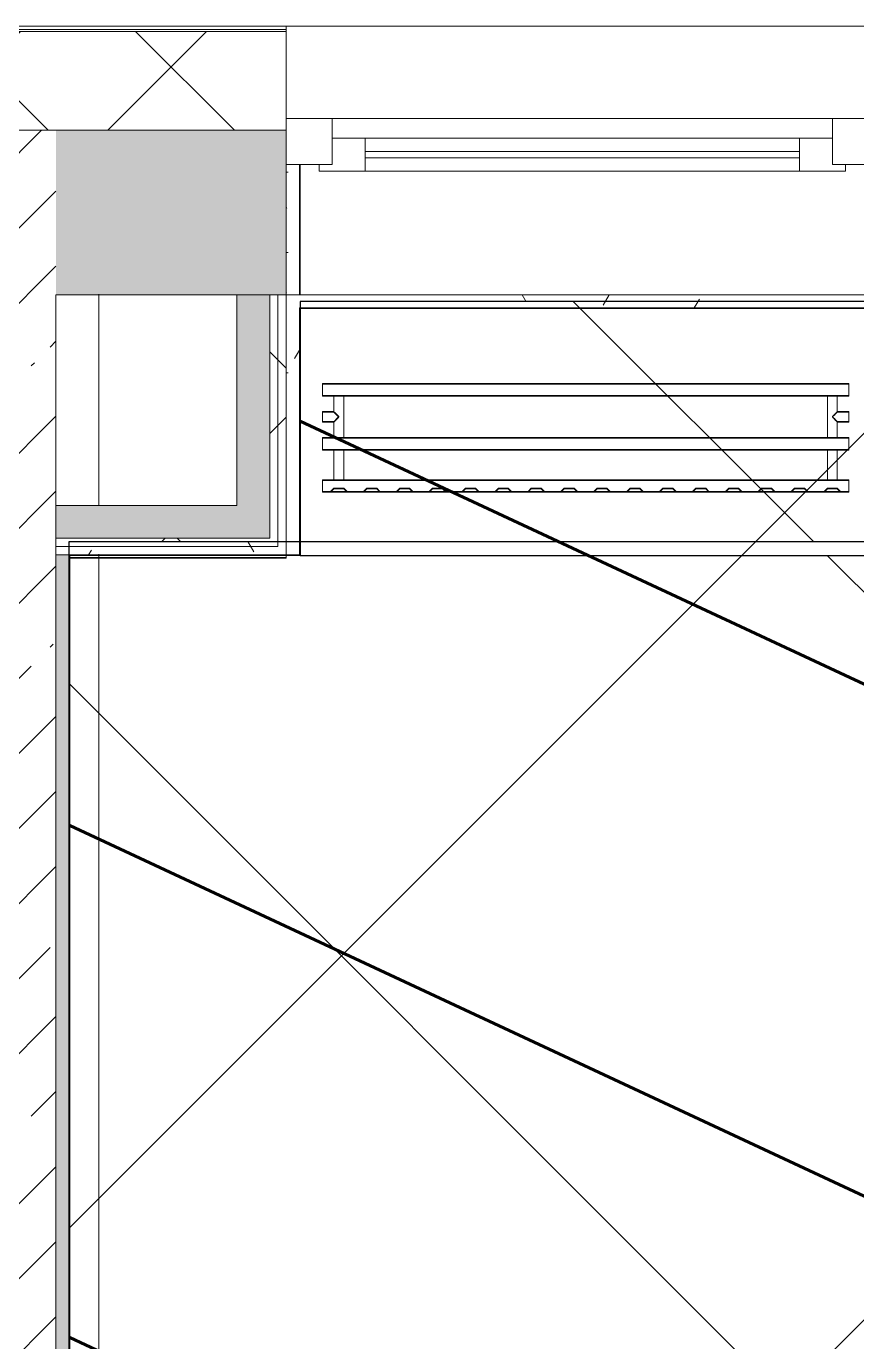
# Model space of a CAD drawing. Header units: millimetres. Extents: x -164500 to 426394, y -23753 to 102118.
# Drawn here: x 249527 to 250789, y 19558 to 21557 of the extents above; entities that cross this region are included whole.
import ezdxf

# ---------------------------------------------------------------- set-up
doc = ezdxf.new("R2010")
doc.units = ezdxf.units.MM
for name, color, linetype, lineweight in [('0) шлифовка', 5, 'Continuous', 60), ('5.2) Л-1 Линолеум', 100, 'Continuous', 30), ('A-FLOR', 7, 'Continuous', 9), ('A-GLAZ', 7, 'Continuous', 9), ('A-GLAZ-1', 7, 'Continuous', 5), ('A-WALL', 7, 'Continuous', 5), ('I-WALL', 7, 'Continuous', 5)]:
    doc.layers.add(name, color=color, linetype=linetype, lineweight=lineweight)
doc.layers.add('2) защита вин плитк', color=6, linetype='Continuous')
doc.layers.add('3.1) Наливной пол', color=3, linetype='Continuous')
for name, color, linetype, lineweight, true_color in [('A-WALL-1', 9, 'Continuous', 5, 0x808080), ('A-WALL-FNSH-1', 9, 'Continuous', 5, 0x808080), ('M-EQPM-1', 7, 'Continuous', 9, 0xb2b2b2)]:
    doc.layers.add(name, color=color, linetype=linetype, lineweight=lineweight, true_color=true_color)
pattern_1 = [(45, (148772.12, -0.94), (-114.04925, 114.04925), []), (45, (148886.17, -0.94), (-114.04925, 114.04925), [201.612, -40.322, 6.706, -33.617])]
pattern_2 = [(0, (148772.123, -0.94), (243.84, 60.96), [20.117, -162.763, 20.117, -162.763, -975.36]), (0, (148772.123, -0.94), (243.84, 60.96), [-365.76, 20.117, -345.643, 20.117, -162.763, -426.72]), (0, (148772.123, -0.94), (243.84, 60.96), [-914.4, 20.117, -101.803, 20.117, -284.683]), (120, (148863.563, 29.54), (-174.71291, 180.691634), [20.117, -162.763, 20.117, -162.763, -975.36]), (120, (148863.563, 29.54), (-174.71291, 180.691634), [-365.76, 20.117, -345.643, 20.117, -162.763, -426.72]), (120, (148863.563, 29.54), (-174.71291, 180.691634), [-914.4, 20.117, -101.803, 20.117, -284.683]), (240, (148894.043, 151.46), (-69.12709, -241.651634), [20.117, -162.763, 20.117, -162.763, -975.36]), (240, (148894.043, 151.46), (-69.12709, -241.651634), [-365.76, 20.117, -345.643, 20.117, -162.763, -426.72]), (240, (148894.043, 151.46), (-69.12709, -241.651634), [-914.4, 20.117, -101.803, 20.117, -284.683])]
pattern_3 = [(45, (148772.12, -0.94), (-212.132, 212.132), []), (135, (148772.12, -0.94), (-212.132, -212.132), [])]
pattern_4 = [(45, (205553.1, 26879), (-1347.04, 1347.04), [])]

# ---------------------------------------------------------------- blocks, each defined once
blk = doc.blocks.new('radiator_prado_classic_z_tip_30_po exemplyaru - Classic Z Тип 30-300-31189091-Объем проектирования 2 этажа')
at = {"layer": 'M-EQPM-1'}
for p, q in [((0, 228), (0, 210)), ((800, 228), (0, 228)), ((0, 210), (0, 228)), ((0, 228), (12.5, 228)), ((12.5, 228), (37.5, 228)), ((37.5, 228), (12.5, 228)), ((12.5, 228), (37.5, 228)), ((12.5, 228), (17.5, 223)), ((12.5, 228), (17.5, 223)), ((32.5, 223), (17.5, 223)), ((17.5, 223), (32.5, 223)), ((32.5, 223), (37.5, 228)), ((37.5, 228), (32.5, 223)), ((37.5, 228), (62.5, 228)), ((62.5, 228), (87.5, 228)), ((87.5, 228), (62.5, 228)), ((62.5, 228), (87.5, 228)), ((62.5, 228), (67.5, 223)), ((62.5, 228), (67.5, 223)), ((82.5, 223), (67.5, 223)), ((67.5, 223), (82.5, 223)), ((82.5, 223), (87.5, 228)), ((87.5, 228), (82.5, 223)), ((87.5, 228), (112.5, 228)), ((112.5, 228), (137.5, 228)), ((137.5, 228), (112.5, 228)), ((112.5, 228), (137.5, 228)), ((112.5, 228), (117.5, 223)), ((112.5, 228), (117.5, 223)), ((132.5, 223), (117.5, 223)), ((117.5, 223), (132.5, 223)), ((132.5, 223), (137.5, 228)), ((137.5, 228), (132.5, 223)), ((137.5, 228), (162.5, 228)), ((162.5, 228), (187.5, 228)), ((187.5, 228), (162.5, 228)), ((162.5, 228), (187.5, 228)), ((162.5, 228), (167.5, 223)), ((162.5, 228), (167.5, 223)), ((182.5, 223), (167.5, 223)), ((167.5, 223), (182.5, 223)), ((182.5, 223), (187.5, 228)), ((187.5, 228), (182.5, 223)), ((187.5, 228), (212.5, 228)), ((212.5, 228), (237.5, 228)), ((237.5, 228), (212.5, 228)), ((212.5, 228), (237.5, 228)), ((212.5, 228), (217.5, 223)), ((212.5, 228), (217.5, 223)), ((232.5, 223), (217.5, 223)), ((217.5, 223), (232.5, 223)), ((232.5, 223), (237.5, 228)), ((237.5, 228), (232.5, 223)), ((237.5, 228), (262.5, 228)), ((262.5, 228), (287.5, 228)), ((287.5, 228), (262.5, 228)), ((262.5, 228), (287.5, 228)), ((262.5, 228), (267.5, 223)), ((262.5, 228), (267.5, 223)), ((282.5, 223), (267.5, 223)), ((267.5, 223), (282.5, 223)), ((282.5, 223), (287.5, 228)), ((287.5, 228), (282.5, 223)), ((287.5, 228), (312.5, 228)), ((312.5, 228), (337.5, 228)), ((337.5, 228), (312.5, 228)), ((312.5, 228), (337.5, 228)), ((312.5, 228), (317.5, 223)), ((312.5, 228), (317.5, 223)), ((332.5, 223), (317.5, 223)), ((317.5, 223), (332.5, 223)), ((332.5, 223), (337.5, 228)), ((337.5, 228), (332.5, 223)), ((337.5, 228), (362.5, 228)), ((362.5, 228), (387.5, 228)), ((387.5, 228), (362.5, 228)), ((362.5, 228), (387.5, 228)), ((362.5, 228), (367.5, 223)), ((362.5, 228), (367.5, 223)), ((382.5, 223), (367.5, 223)), ((367.5, 223), (382.5, 223)), ((382.5, 223), (387.5, 228)), ((387.5, 228), (382.5, 223)), ((387.5, 228), (412.5, 228)), ((412.5, 228), (437.5, 228)), ((437.5, 228), (412.5, 228)), ((412.5, 228), (437.5, 228)), ((412.5, 228), (417.5, 223)), ((412.5, 228), (417.5, 223)), ((432.5, 223), (417.5, 223)), ((417.5, 223), (432.5, 223)), ((432.5, 223), (437.5, 228)), ((437.5, 228), (432.5, 223)), ((437.5, 228), (462.5, 228)), ((462.5, 228), (487.5, 228)), ((487.5, 228), (462.5, 228)), ((462.5, 228), (487.5, 228)), ((462.5, 228), (467.5, 223)), ((462.5, 228), (467.5, 223)), ((482.5, 223), (467.5, 223)), ((467.5, 223), (482.5, 223)), ((482.5, 223), (487.5, 228)), ((487.5, 228), (482.5, 223)), ((487.5, 228), (512.5, 228)), ((512.5, 228), (537.5, 228)), ((537.5, 228), (512.5, 228)), ((512.5, 228), (537.5, 228)), ((512.5, 228), (517.5, 223)), ((512.5, 228), (517.5, 223)), ((532.5, 223), (517.5, 223)), ((517.5, 223), (532.5, 223)), ((532.5, 223), (537.5, 228)), ((537.5, 228), (532.5, 223)), ((537.5, 228), (562.5, 228)), ((562.5, 228), (587.5, 228)), ((587.5, 228), (562.5, 228)), ((562.5, 228), (587.5, 228)), ((562.5, 228), (567.5, 223)), ((562.5, 228), (567.5, 223)), ((582.5, 223), (567.5, 223)), ((567.5, 223), (582.5, 223)), ((582.5, 223), (587.5, 228)), ((587.5, 228), (582.5, 223)), ((587.5, 228), (612.5, 228)), ((612.5, 228), (637.5, 228)), ((637.5, 228), (612.5, 228)), ((612.5, 228), (637.5, 228)), ((612.5, 228), (617.5, 223)), ((612.5, 228), (617.5, 223)), ((632.5, 223), (617.5, 223)), ((617.5, 223), (632.5, 223)), ((632.5, 223), (637.5, 228)), ((637.5, 228), (632.5, 223)), ((637.5, 228), (662.5, 228)), ((662.5, 228), (687.5, 228)), ((687.5, 228), (662.5, 228)), ((662.5, 228), (687.5, 228)), ((662.5, 228), (667.5, 223)), ((662.5, 228), (667.5, 223)), ((682.5, 223), (667.5, 223)), ((667.5, 223), (682.5, 223)), ((682.5, 223), (687.5, 228)), ((687.5, 228), (682.5, 223)), ((687.5, 228), (712.5, 228)), ((712.5, 228), (737.5, 228)), ((737.5, 228), (712.5, 228)), ((712.5, 228), (737.5, 228)), ((712.5, 228), (717.5, 223)), ((712.5, 228), (717.5, 223)), ((732.5, 223), (717.5, 223)), ((717.5, 223), (732.5, 223)), ((732.5, 223), (737.5, 228)), ((737.5, 228), (732.5, 223)), ((737.5, 228), (762.5, 228)), ((762.5, 228), (787.5, 228)), ((787.5, 228), (762.5, 228)), ((762.5, 228), (787.5, 228)), ((762.5, 228), (767.5, 223)), ((762.5, 228), (767.5, 223)), ((782.5, 223), (767.5, 223)), ((767.5, 223), (782.5, 223)), ((782.5, 223), (787.5, 228)), ((787.5, 228), (782.5, 223)), ((787.5, 228), (800, 228)), ((800, 210), (800, 228)), ((800, 228), (800, 210)), ((0, 210), (800, 210)), ((17.8, 210), (0, 210)), ((17.5, 210), (17.5, 164)), ((17.5, 210), (17.5, 164)), ((17.8, 210), (17.5, 210)), ((17.5, 210), (17.8, 210)), ((17.8, 210), (17.5, 210)), ((17.5, 210), (32.5, 210)), ((26.9, 210), (17.8, 210)), ((17.8, 210), (32.2, 210)), ((18.5, 210), (17.8, 210)), ((19.7, 210), (18.5, 210)), ((21.2, 210), (19.7, 210)), ((23.1, 210), (21.2, 210)), ((25, 210), (23.1, 210)), ((26.9, 210), (25, 210)), ((32.2, 210), (26.9, 210)), ((28.7, 210), (26.9, 210)), ((30.3, 210), (28.7, 210)), ((31.5, 210), (30.3, 210)), ((32.2, 210), (31.5, 210)), ((32.5, 210), (32.2, 210)), ((32.2, 210), (32.5, 210)), ((32.5, 210), (32.2, 210)), ((767.8, 210), (32.2, 210)), ((32.5, 164), (32.5, 210)), ((32.5, 164), (32.5, 210)), ((767.5, 210), (767.5, 164)), ((767.5, 210), (767.5, 164)), ((767.8, 210), (767.5, 210)), ((767.5, 210), (782.5, 210)), ((767.8, 210), (767.5, 210)), ((767.5, 210), (767.8, 210)), ((778.7, 210), (767.8, 210)), ((776.9, 210), (767.8, 210)), ((767.8, 210), (782.2, 210)), ((782.2, 210), (776.9, 210)), ((780.3, 210), (778.7, 210)), ((781.5, 210), (780.3, 210)), ((782.2, 210), (781.5, 210)), ((782.5, 210), (782.2, 210)), ((782.5, 210), (782.2, 210)), ((782.2, 210), (782.5, 210)), ((800, 210), (782.2, 210)), ((782.5, 164), (782.5, 210)), ((782.5, 164), (782.5, 210)), ((800, 164), (0, 164)), ((0, 164), (0, 146)), ((0, 146), (0, 164)), ((0, 164), (17.8, 164)), ((17.8, 164), (17.5, 164)), ((17.5, 164), (17.8, 164)), ((17.8, 164), (17.5, 164)), ((17.5, 164), (32.5, 164)), ((23.1, 164), (17.8, 164)), ((17.8, 164), (18.5, 164)), ((32.2, 164), (17.8, 164)), ((18.5, 164), (19.7, 164)), ((19.7, 164), (21.2, 164)), ((21.2, 164), (23.1, 164)), ((26.9, 164), (23.1, 164)), ((23.1, 164), (25, 164)), ((25, 164), (26.9, 164)), ((32.2, 164), (26.9, 164)), ((26.9, 164), (28.7, 164)), ((28.7, 164), (30.3, 164)), ((30.3, 164), (31.5, 164)), ((31.5, 164), (32.2, 164)), ((32.5, 164), (32.2, 164)), ((32.2, 164), (32.5, 164)), ((32.5, 164), (32.2, 164)), ((32.2, 164), (767.8, 164)), ((767.8, 164), (767.5, 164)), ((767.5, 164), (782.5, 164)), ((767.8, 164), (767.5, 164)), ((767.5, 164), (767.8, 164)), ((778.7, 164), (767.8, 164)), ((768.5, 164), (767.8, 164)), ((767.8, 164), (782.2, 164)), ((771.2, 164), (768.5, 164)), ((782.2, 164), (771.2, 164)), ((782.2, 164), (778.7, 164)), ((782.5, 164), (782.2, 164)), ((782.5, 164), (782.2, 164)), ((782.2, 164), (782.5, 164)), ((782.2, 164), (800, 164)), ((800, 146), (800, 164)), ((800, 164), (800, 146)), ((0, 146), (800, 146)), ((18.5, 146), (0, 146)), ((17.5, 146), (17.5, 121.5)), ((17.5, 146), (17.5, 121.5)), ((17.5, 146), (18.5, 146)), ((18.5, 146), (17.5, 146)), ((17.5, 146), (18.5, 146)), ((32.5, 146), (17.5, 146)), ((18.5, 146), (32.2, 146)), ((32.2, 146), (18.5, 146)), ((18.5, 146), (19.7, 146)), ((19.7, 146), (21.2, 146)), ((21.2, 146), (23.1, 146)), ((23.1, 146), (25, 146)), ((25, 146), (26.9, 146)), ((26.9, 146), (28.7, 146)), ((28.7, 146), (30.3, 146)), ((30.3, 146), (31.5, 146)), ((31.5, 146), (32.2, 146)), ((32.2, 146), (32.5, 146)), ((32.5, 146), (32.2, 146)), ((32.2, 146), (32.5, 146)), ((767.8, 146), (32.2, 146)), ((32.5, 82), (32.5, 146)), ((32.5, 82), (32.5, 146)), ((767.5, 146), (767.5, 82)), ((767.5, 146), (767.5, 82)), ((767.5, 146), (767.8, 146)), ((782.5, 146), (767.5, 146)), ((767.5, 146), (767.8, 146)), ((767.8, 146), (767.5, 146)), ((767.8, 146), (769.7, 146)), ((767.8, 146), (781.5, 146)), ((775, 146), (767.8, 146)), ((769.7, 146), (773.1, 146)), ((773.1, 146), (776.9, 146)), ((780.3, 146), (775, 146)), ((776.9, 146), (780.3, 146)), ((780.3, 146), (781.5, 146)), ((781.5, 146), (780.3, 146)), ((781.5, 146), (782.5, 146)), ((781.5, 146), (782.5, 146)), ((782.5, 146), (781.5, 146)), ((800, 146), (781.5, 146)), ((782.5, 121.5), (782.5, 146)), ((782.5, 121.5), (782.5, 146)), ((17.5, 121.5), (0, 121.5)), ((17.5, 121.5), (0, 121.5)), ((0, 121.5), (0, 120.5)), ((0, 106.5), (0, 121.5)), ((0, 120.5), (0, 107.5)), ((0, 120.5), (0, 119.3)), ((0, 114), (0, 120.5)), ((0, 120.5), (0, 120.5)), ((800, 121.5), (782.5, 121.5)), ((800, 121.5), (782.5, 121.5)), ((800, 121.5), (800, 106.5)), ((800, 120.5), (800, 121.5)), ((800, 121.5), (800, 120.5)), ((800, 120.5), (800, 121.5)), ((800, 107.5), (800, 120.5)), ((800, 120.5), (800, 107.5)), ((800, 107.5), (800, 120.5)), ((0, 119.3), (0, 117.8)), ((0, 117.8), (0, 114)), ((0, 114), (0, 110.3)), ((0, 107.5), (0, 114)), ((0, 110.3), (0, 108.7)), ((0, 108.7), (0, 107.5)), ((0, 107.5), (0, 106.5)), ((0, 107.5), (0, 107.5)), ((0, 106.5), (17.5, 106.5)), ((0, 106.5), (17.5, 106.5)), ((17.5, 106.5), (17.5, 82)), ((17.5, 106.5), (17.5, 82)), ((782.5, 82), (782.5, 106.5)), ((782.5, 106.5), (800, 106.5)), ((782.5, 82), (782.5, 106.5)), ((782.5, 106.5), (800, 106.5)), ((800, 106.5), (800, 107.5)), ((800, 107.5), (800, 106.5)), ((800, 106.5), (800, 107.5)), ((800, 82), (0, 82)), ((0, 82), (0, 64)), ((0, 64), (0, 82)), ((0, 82), (18.5, 82)), ((18.5, 82), (17.5, 82)), ((17.5, 82), (18.5, 82)), ((18.5, 82), (17.5, 82)), ((17.5, 82), (32.5, 82)), ((32.2, 82), (18.5, 82)), ((18.5, 82), (32.2, 82)), ((30.3, 82), (18.5, 82)), ((31.5, 82), (30.3, 82)), ((32.2, 82), (31.5, 82)), ((32.5, 82), (32.2, 82)), ((32.2, 82), (32.5, 82)), ((32.5, 82), (32.2, 82)), ((32.2, 82), (767.8, 82)), ((767.8, 82), (767.5, 82)), ((767.5, 82), (782.5, 82)), ((767.8, 82), (767.5, 82)), ((767.5, 82), (767.8, 82)), ((771.2, 82), (767.8, 82)), ((768.5, 82), (767.8, 82)), ((767.8, 82), (781.5, 82)), ((773.1, 82), (768.5, 82)), ((778.7, 82), (771.2, 82)), ((776.9, 82), (773.1, 82)), ((781.5, 82), (776.9, 82)), ((781.5, 82), (778.7, 82)), ((782.5, 82), (781.5, 82)), ((782.5, 82), (781.5, 82)), ((781.5, 82), (782.5, 82)), ((781.5, 82), (800, 82)), ((800, 64), (800, 82)), ((800, 82), (800, 64)), ((800, 64), (0, 64)), ((0, 64), (800, 64))]:
    blk.add_line(p, q, dxfattribs=at)
for points, knots in [([(18.5, 120.5), (18.4, 120.6), (18.3, 120.7), (18.1, 120.9), (17.9, 121.1), (17.8, 121.2), (17.7, 121.3), (17.5, 121.5), (17.5, 121.5), (17.5, 121.5)], [0.7142857, 0.7142857, 0.7142857, 0.7142857, 0.75, 0.7857143, 0.8214286, 0.8571429, 0.8928571, 0.9285714, 1, 1, 1, 1]), ([(17.5, 121.5), (17.5, 121.5), (17.5, 121.5), (17.7, 121.3), (17.8, 121.2), (17.9, 121.1), (18.1, 120.9), (18.3, 120.7), (18.4, 120.6), (18.5, 120.5)], [0, 0, 0, 0, 0.0714286, 0.1071429, 0.1428571, 0.1785714, 0.2142857, 0.25, 0.2857143, 0.2857143, 0.2857143, 0.2857143]), ([(17.5, 121.5), (17.5, 121.5), (17.5, 121.5), (17.7, 121.3), (17.8, 121.2), (17.9, 121.1), (18.1, 120.9), (18.3, 120.7), (18.4, 120.6), (18.5, 120.5)], [0, 0, 0, 0, 0.0714286, 0.1071429, 0.1428571, 0.1785714, 0.2142857, 0.25, 0.2857143, 0.2857143, 0.2857143, 0.2857143]), ([(25, 114), (24.5, 114.5), (23.6, 115.4), (22.4, 116.6), (21.6, 117.4), (21.1, 117.9), (20.8, 118.2), (20.5, 118.5), (20.2, 118.8), (19.8, 119.1), (19.6, 119.4), (19.3, 119.7), (19, 120), (18.7, 120.3), (18.5, 120.5), (18.3, 120.7), (18.1, 120.9), (17.9, 121.1), (17.8, 121.2), (17.7, 121.3), (17.5, 121.5), (17.5, 121.5), (17.5, 121.5)], [0, 0, 0, 0, 0.142857, 0.285714, 0.357143, 0.392857, 0.428571, 0.464286, 0.5, 0.535714, 0.571429, 0.607143, 0.642857, 0.678571, 0.714286, 0.75, 0.785714, 0.821429, 0.857143, 0.892857, 0.928571, 1, 1, 1, 1]), ([(775, 114), (775.5, 114.5), (776.4, 115.4), (777.6, 116.6), (778.4, 117.4), (778.9, 117.9), (779.2, 118.2), (779.5, 118.5), (779.8, 118.8), (780.1, 119.2), (780.4, 119.4), (780.7, 119.7), (781, 120), (781.3, 120.3), (781.5, 120.5), (781.7, 120.7), (781.9, 120.9), (782.1, 121.1), (782.2, 121.2), (782.3, 121.3), (782.5, 121.5), (782.5, 121.5), (782.5, 121.5)], [0, 0, 0, 0, 0.142857, 0.285714, 0.357143, 0.392857, 0.428571, 0.464286, 0.5, 0.535714, 0.571429, 0.607143, 0.642857, 0.678571, 0.714286, 0.75, 0.785714, 0.821429, 0.857143, 0.892857, 0.928571, 1, 1, 1, 1]), ([(782.5, 121.5), (782.5, 121.5), (782.5, 121.5), (782.3, 121.3), (782.2, 121.2), (782.1, 121.1), (781.9, 120.9), (781.7, 120.7), (781.6, 120.6), (781.5, 120.5)], [0, 0, 0, 0, 0.0714286, 0.1071429, 0.1428571, 0.1785714, 0.2142857, 0.25, 0.2857143, 0.2857143, 0.2857143, 0.2857143]), ([(782.5, 121.5), (782.5, 121.5), (782.5, 121.5), (782.3, 121.3), (782.2, 121.2), (782.1, 121.1), (781.9, 120.9), (781.7, 120.7), (781.6, 120.6), (781.5, 120.5)], [0, 0, 0, 0, 0.0714286, 0.1071429, 0.1428571, 0.1785714, 0.2142857, 0.25, 0.2857143, 0.2857143, 0.2857143, 0.2857143]), ([(781.5, 120.5), (781.6, 120.6), (781.7, 120.7), (781.9, 120.9), (782.1, 121.1), (782.2, 121.2), (782.3, 121.3), (782.5, 121.5), (782.5, 121.5), (782.5, 121.5)], [0.7142857, 0.7142857, 0.7142857, 0.7142857, 0.75, 0.7857143, 0.8214286, 0.8571429, 0.8928571, 0.9285714, 1, 1, 1, 1]), ([(17.5, 106.5), (17.5, 106.5), (17.5, 106.5), (17.7, 106.7), (17.8, 106.8), (17.9, 106.9), (18.1, 107.1), (18.3, 107.3), (18.5, 107.5), (18.7, 107.7), (19, 108), (19.3, 108.3), (19.6, 108.6), (19.8, 108.9), (20.3, 109.3), (20.7, 109.7), (21.1, 110.1), (21.6, 110.6), (22.4, 111.4), (23.6, 112.6), (24.5, 113.5), (25, 114)], [0, 0, 0, 0, 0.071429, 0.107143, 0.142857, 0.178571, 0.214286, 0.25, 0.285714, 0.321429, 0.357143, 0.392857, 0.428571, 0.464286, 0.5, 0.571429, 0.607143, 0.642857, 0.714286, 0.857143, 1, 1, 1, 1]), ([(17.5, 106.5), (17.5, 106.5), (17.5, 106.5), (17.7, 106.7), (17.8, 106.8), (17.9, 106.9), (18.1, 107.1), (18.3, 107.3), (18.4, 107.4), (18.5, 107.5)], [0, 0, 0, 0, 0.0714286, 0.1071429, 0.1428571, 0.1785714, 0.2142857, 0.25, 0.2857143, 0.2857143, 0.2857143, 0.2857143]), ([(18.5, 107.5), (18.4, 107.4), (18.3, 107.3), (18.1, 107.1), (17.9, 106.9), (17.8, 106.8), (17.7, 106.7), (17.5, 106.5), (17.5, 106.5), (17.5, 106.5)], [0.7142857, 0.7142857, 0.7142857, 0.7142857, 0.75, 0.7857143, 0.8214286, 0.8571429, 0.8928571, 0.9285714, 1, 1, 1, 1]), ([(18.5, 107.5), (18.4, 107.4), (18.3, 107.3), (18.1, 107.1), (17.9, 106.9), (17.8, 106.8), (17.7, 106.7), (17.5, 106.5), (17.5, 106.5), (17.5, 106.5)], [0.7142857, 0.7142857, 0.7142857, 0.7142857, 0.75, 0.7857143, 0.8214286, 0.8571429, 0.8928571, 0.9285714, 1, 1, 1, 1]), ([(22.1, 116.9), (21.9, 117.1), (21.6, 117.4), (21.1, 117.9), (20.8, 118.2), (20.5, 118.5), (20.2, 118.8), (19.9, 119.2), (19.7, 119.3), (19.6, 119.4)], [0.2857143, 0.2857143, 0.2857143, 0.2857143, 0.3571429, 0.3928571, 0.4285714, 0.4642857, 0.5, 0.5357143, 0.5714286, 0.5714286, 0.5714286, 0.5714286]), ([(19.6, 119.4), (19.7, 119.3), (19.9, 119.2), (20.3, 118.7), (20.7, 118.3), (21.1, 117.9), (21.6, 117.4), (21.9, 117.1), (22.1, 116.9)], [0.4285714, 0.4285714, 0.4285714, 0.4285714, 0.4642857, 0.5, 0.5714286, 0.6071429, 0.6428571, 0.7142857, 0.7142857, 0.7142857, 0.7142857]), ([(19.6, 119.4), (19.7, 119.3), (19.8, 119.1), (20.3, 118.7), (20.6, 118.4), (20.8, 118.2)], [0.4285714, 0.4285714, 0.4285714, 0.4285714, 0.4642857, 0.5, 0.5714286, 0.5714286, 0.5714286, 0.5714286]), ([(19.6, 108.6), (19.7, 108.7), (19.9, 108.8), (20.3, 109.3), (20.7, 109.7), (21.1, 110.1), (21.6, 110.6), (21.9, 110.9), (22.1, 111.1)], [0.4285714, 0.4285714, 0.4285714, 0.4285714, 0.4642857, 0.5, 0.5714286, 0.6071429, 0.6428571, 0.7142857, 0.7142857, 0.7142857, 0.7142857]), ([(22.1, 111.1), (21.9, 110.9), (21.6, 110.6), (21.1, 110.1), (20.8, 109.8), (20.5, 109.5), (20.2, 109.2), (19.9, 108.8), (19.7, 108.7), (19.6, 108.6)], [0.2857143, 0.2857143, 0.2857143, 0.2857143, 0.3571429, 0.3928571, 0.4285714, 0.4642857, 0.5, 0.5357143, 0.5714286, 0.5714286, 0.5714286, 0.5714286]), ([(20.8, 118.2), (20.9, 118.1), (21.1, 117.9), (21.6, 117.4), (21.9, 117.1), (22.1, 116.9)], [0.5714286, 0.5714286, 0.5714286, 0.5714286, 0.6071429, 0.6428571, 0.7142857, 0.7142857, 0.7142857, 0.7142857]), ([(22.1, 111.1), (21.9, 110.9), (21.6, 110.6), (21.1, 110.1), (20.9, 109.9), (20.8, 109.8)], [0.2857143, 0.2857143, 0.2857143, 0.2857143, 0.3571429, 0.3928571, 0.4285714, 0.4285714, 0.4285714, 0.4285714]), ([(782.5, 106.5), (782.5, 106.5), (782.5, 106.5), (782.3, 106.7), (782.2, 106.8), (782.1, 106.9), (781.9, 107.1), (781.7, 107.3), (781.5, 107.5), (781.3, 107.7), (781, 108), (780.7, 108.3), (780.4, 108.6), (780.1, 108.8), (779.7, 109.3), (779.3, 109.7), (778.9, 110.1), (778.4, 110.6), (777.6, 111.4), (776.4, 112.6), (775.5, 113.5), (775, 114)], [0, 0, 0, 0, 0.071429, 0.107143, 0.142857, 0.178571, 0.214286, 0.25, 0.285714, 0.321429, 0.357143, 0.392857, 0.428571, 0.464286, 0.5, 0.571429, 0.607143, 0.642857, 0.714286, 0.857143, 1, 1, 1, 1]), ([(780.4, 119.4), (780.3, 119.3), (780.1, 119.2), (779.7, 118.7), (779.3, 118.3), (778.9, 117.9), (778.4, 117.4), (778.1, 117.1), (777.9, 116.9)], [0.4285714, 0.4285714, 0.4285714, 0.4285714, 0.4642857, 0.5, 0.5714286, 0.6071429, 0.6428571, 0.7142857, 0.7142857, 0.7142857, 0.7142857]), ([(777.9, 116.9), (778.1, 117.1), (778.4, 117.4), (778.9, 117.9), (779.2, 118.2), (779.5, 118.5), (779.8, 118.8), (780.1, 119.2), (780.3, 119.3), (780.4, 119.4)], [0.2857143, 0.2857143, 0.2857143, 0.2857143, 0.3571429, 0.3928571, 0.4285714, 0.4642857, 0.5, 0.5357143, 0.5714286, 0.5714286, 0.5714286, 0.5714286]), ([(779.2, 118.2), (779.1, 118.1), (778.9, 117.9), (778.4, 117.4), (778.1, 117.1), (777.9, 116.9)], [0.5714286, 0.5714286, 0.5714286, 0.5714286, 0.6071429, 0.6428571, 0.7142857, 0.7142857, 0.7142857, 0.7142857]), ([(777.9, 111.1), (778.1, 110.9), (778.4, 110.6), (778.9, 110.1), (779.2, 109.8), (779.5, 109.5), (779.8, 109.2), (780.1, 108.8), (780.3, 108.7), (780.4, 108.6)], [0.2857143, 0.2857143, 0.2857143, 0.2857143, 0.3571429, 0.3928571, 0.4285714, 0.4642857, 0.5, 0.5357143, 0.5714286, 0.5714286, 0.5714286, 0.5714286]), ([(777.9, 111.1), (778.1, 110.9), (778.4, 110.6), (778.9, 110.1), (779.2, 109.8), (779.5, 109.5), (779.8, 109.2), (780.1, 108.8), (780.3, 108.7), (780.4, 108.6)], [0.2857143, 0.2857143, 0.2857143, 0.2857143, 0.3571429, 0.3928571, 0.4285714, 0.4642857, 0.5, 0.5357143, 0.5714286, 0.5714286, 0.5714286, 0.5714286]), ([(780.4, 108.6), (780.3, 108.7), (780.1, 108.8), (779.7, 109.3), (779.3, 109.7), (778.9, 110.1), (778.4, 110.6), (778.1, 110.9), (777.9, 111.1)], [0.4285714, 0.4285714, 0.4285714, 0.4285714, 0.4642857, 0.5, 0.5714286, 0.6071429, 0.6428571, 0.7142857, 0.7142857, 0.7142857, 0.7142857]), ([(780.4, 119.4), (780.3, 119.3), (780.1, 119.2), (779.7, 118.7), (779.4, 118.4), (779.2, 118.2)], [0.4285714, 0.4285714, 0.4285714, 0.4285714, 0.4642857, 0.5, 0.5714286, 0.5714286, 0.5714286, 0.5714286]), ([(781.5, 107.5), (781.6, 107.4), (781.7, 107.3), (781.9, 107.1), (782.1, 106.9), (782.2, 106.8), (782.3, 106.7), (782.5, 106.5), (782.5, 106.5), (782.5, 106.5)], [0.7142857, 0.7142857, 0.7142857, 0.7142857, 0.75, 0.7857143, 0.8214286, 0.8571429, 0.8928571, 0.9285714, 1, 1, 1, 1]), ([(781.5, 107.5), (781.6, 107.4), (781.7, 107.3), (781.9, 107.1), (782.1, 106.9), (782.2, 106.8), (782.3, 106.7), (782.5, 106.5), (782.5, 106.5), (782.5, 106.5)], [0.7142857, 0.7142857, 0.7142857, 0.7142857, 0.75, 0.7857143, 0.8214286, 0.8571429, 0.8928571, 0.9285714, 1, 1, 1, 1]), ([(782.5, 106.5), (782.5, 106.5), (782.5, 106.5), (782.3, 106.7), (782.2, 106.8), (782.1, 106.9), (781.9, 107.1), (781.7, 107.3), (781.6, 107.4), (781.5, 107.5)], [0, 0, 0, 0, 0.0714286, 0.1071429, 0.1428571, 0.1785714, 0.2142857, 0.25, 0.2857143, 0.2857143, 0.2857143, 0.2857143])]:
    blk.add_open_spline(points, degree=3, knots=knots, dxfattribs=at)
for points in [[(19.6, 119.4), (19.5, 119.5), (19.3, 119.7), (19, 120), (18.7, 120.3), (18.6, 120.4), (18.5, 120.5)], [(18.5, 120.5), (18.6, 120.4), (18.7, 120.3), (19, 120), (19.3, 119.7), (19.5, 119.5), (19.6, 119.4)], [(18.5, 120.5), (18.6, 120.4), (18.7, 120.3), (19, 120), (19.3, 119.7), (19.5, 119.5), (19.6, 119.4)], [(781.5, 120.5), (781.4, 120.4), (781.3, 120.3), (781, 120), (780.7, 119.7), (780.5, 119.5), (780.4, 119.4)], [(781.5, 120.5), (781.4, 120.4), (781.3, 120.3), (781, 120), (780.7, 119.7), (780.5, 119.5), (780.4, 119.4)], [(780.4, 119.4), (780.5, 119.5), (780.7, 119.7), (781, 120), (781.3, 120.3), (781.4, 120.4), (781.5, 120.5)], [(18.5, 107.5), (18.6, 107.6), (18.7, 107.7), (19, 108), (19.3, 108.3), (19.5, 108.5), (19.6, 108.6)], [(19.6, 108.6), (19.5, 108.5), (19.3, 108.3), (19, 108), (18.7, 107.7), (18.6, 107.6), (18.5, 107.5)], [(19.6, 108.6), (19.5, 108.5), (19.3, 108.3), (19, 108), (18.7, 107.7), (18.6, 107.6), (18.5, 107.5)], [(20.8, 109.8), (20.7, 109.7), (20.5, 109.5), (20.2, 109.2), (19.8, 108.9), (19.7, 108.7), (19.6, 108.6)], [(25, 114), (24.5, 114.5), (23.6, 115.4), (22.6, 116.4), (22.1, 116.9)], [(22.1, 116.9), (22.6, 116.4), (23.6, 115.4), (24.5, 114.5), (25, 114)], [(22.1, 116.9), (22.6, 116.4), (23.6, 115.4), (24.5, 114.5), (25, 114)], [(22.1, 111.1), (22.6, 111.6), (23.6, 112.6), (24.5, 113.5), (25, 114)], [(25, 114), (24.5, 113.5), (23.6, 112.6), (22.6, 111.6), (22.1, 111.1)], [(25, 114), (24.5, 113.5), (23.6, 112.6), (22.6, 111.6), (22.1, 111.1)], [(777.9, 116.9), (777.4, 116.4), (776.4, 115.4), (775.5, 114.5), (775, 114)], [(777.9, 116.9), (777.4, 116.4), (776.4, 115.4), (775.5, 114.5), (775, 114)], [(775, 114), (775.5, 114.5), (776.4, 115.4), (777.4, 116.4), (777.9, 116.9)], [(775, 114), (775.5, 113.5), (776.4, 112.6), (777.4, 111.6), (777.9, 111.1)], [(775, 114), (775.5, 113.5), (776.4, 112.6), (777.4, 111.6), (777.9, 111.1)], [(777.9, 111.1), (777.4, 111.6), (776.4, 112.6), (775.5, 113.5), (775, 114)], [(780.4, 108.6), (780.5, 108.5), (780.7, 108.3), (781, 108), (781.3, 107.7), (781.4, 107.6), (781.5, 107.5)], [(780.4, 108.6), (780.5, 108.5), (780.7, 108.3), (781, 108), (781.3, 107.7), (781.4, 107.6), (781.5, 107.5)], [(781.5, 107.5), (781.4, 107.6), (781.3, 107.7), (781, 108), (780.7, 108.3), (780.5, 108.5), (780.4, 108.6)]]:
    blk.add_open_spline(points, degree=3, dxfattribs=at)
blk = doc.blocks.new('120_Окно_СКБ_1Ст - 120_Окно_СКБ_1Ст 900х2500_h_ с форточкой-22877787-Объем проектирования 2 этажа')
at = {"layer": 'A-GLAZ'}
for p, q in [((-450, -127), (-450, -57)), ((-450, -57), (-380, -57)), ((-380, -57), (-380, -127)), ((380, -127), (380, -57)), ((380, -57), (450, -57)), ((450, -57), (450, -127)), ((380, -87), (-380, -87)), ((-380, -87), (-380, -127)), ((-330, -137), (-330, -87)), ((330, -137), (330, -87)), ((380, -127), (380, -87)), ((-380, -127), (-450, -127)), ((-380, -127), (-400, -127)), ((-400, -127), (-400, -137)), ((-400, -137), (400, -137)), ((400, -137), (-400, -137)), ((450, -127), (380, -127)), ((400, -127), (380, -127)), ((400, -137), (400, -127))]:
    blk.add_line(p, q, dxfattribs=at)
at = {"layer": 'A-GLAZ-1'}
for p, q in [((450, -57), (-450, -57)), ((-330, -107), (330, -107)), ((330, -117), (-330, -117)), ((-430, -127), (-400, -127)), ((400, -127), (430, -127))]:
    blk.add_line(p, q, dxfattribs=at)

msp = doc.modelspace()

# ---------------------------------------------------------------- hatches: boundary and pattern name
at = {"layer": '0) шлифовка', "true_color": 0x2776bb}
h = msp.add_hatch(dxfattribs=at)
h.set_pattern_fill('ANSI31', color=152, scale=222, angle=110)
h.set_pattern_definition([(155, (205553.1, 26879), (-297.8825, -638.811), [])])
h.paths.add_polyline_path([(254321.123, 21129), (249943.123, 21129), (249943.123, 20754), (249593.123, 20754), (249593.123, 15205), (249593.123, 13921), (249893.123, 13921), (249893.123, 13557), (254301.123, 13557), (254301.123, 14011), (258323.123, 14011), (258323.123, 13631), (258611.123, 13631), (258611.123, 14011), (259601.123, 14011), (259601.123, 20309), (259101.123, 20309), (259101.123, 21129), (258722.572, 21129), (257263.123, 21129), (257263.123, 20748), (256901.123, 20748), (256901.123, 21129), (256522.572, 21129), (254843.123, 21129), (254843.123, 20748), (254321.123, 20748)])
at = {"layer": '2) защита вин плитк'}
h = msp.add_hatch(dxfattribs=at)
h.set_pattern_fill('ANSI31', color=256, scale=600)
h.set_pattern_definition(pattern_4)
h.paths.add_polyline_path([(254321.123, 21129), (249943.123, 21129), (249943.123, 20754), (249593.123, 20754), (249593.123, 15205), (249593.123, 13921), (249893.123, 13921), (249893.123, 13557), (254301.123, 13557), (254301.123, 14011), (258323.123, 14011), (258323.123, 13631), (258611.123, 13631), (258611.123, 14011), (259601.123, 14011), (259601.123, 20309), (259101.123, 20309), (259101.123, 21129), (258722.572, 21129), (257263.123, 21129), (257263.123, 20748), (256901.123, 20748), (256901.123, 21129), (256522.572, 21129), (254843.123, 21129), (254843.123, 20748), (254321.123, 20748)])
h = msp.add_hatch(dxfattribs=at)
h.set_pattern_fill('ANSI31', color=256, scale=600)
h.set_pattern_definition(pattern_4)
h.paths.add_polyline_path([(254321.123, 21129), (249943.123, 21129), (249943.123, 20754), (249593.123, 20754), (249593.123, 15205), (249593.123, 13921), (249893.123, 13921), (249893.123, 13557), (254301.123, 13557), (254301.123, 14011), (258323.123, 14011), (258323.123, 13631), (258611.123, 13631), (258611.123, 14011), (259601.123, 14011), (259601.123, 20309), (259101.123, 20309), (259101.123, 21129), (258722.572, 21129), (257263.123, 21129), (257263.123, 20748), (256901.123, 20748), (256901.123, 21129), (256522.572, 21129), (254843.123, 21129), (254843.123, 20748), (254321.123, 20748)])
at = {"layer": '3.1) Наливной пол'}
h = msp.add_hatch(dxfattribs=at)
h.set_pattern_fill('ANSI31', color=256, scale=600)
h.set_pattern_definition(pattern_4)
h.paths.add_polyline_path([(254321.123, 21129), (249943.123, 21129), (249943.123, 20754), (249593.123, 20754), (249593.123, 15205), (249593.123, 13921), (249893.123, 13921), (249893.123, 13557), (254301.123, 13557), (254301.123, 14011), (258323.123, 14011), (258323.123, 13631), (258611.123, 13631), (258611.123, 14011), (259601.123, 14011), (259601.123, 20309), (259101.123, 20309), (259101.123, 21129), (258722.572, 21129), (257263.123, 21129), (257263.123, 20748), (256901.123, 20748), (256901.123, 21129), (256522.572, 21129), (254843.123, 21129), (254843.123, 20748), (254321.123, 20748)])
at = {"layer": '5.2) Л-1 Линолеум'}
h = msp.add_hatch(dxfattribs=at)
h.set_pattern_fill('ANSI37', color=256, scale=300)
h.set_pattern_definition([(45, (205553.1, 26879), (-673.52, 673.52), []), (135, (205553.1, 26879), (-673.52, -673.52), [])])
h.paths.add_polyline_path([(249592.123, 20774.059), (259622.123, 20774.059), (259622.123, 13979.059), (249592.123, 13979.059)])
h.paths.add_polyline_path([(254843.123, 20774.059), (256902.623, 20774.059), (256902.623, 21128.059), (254843.123, 21128.059)])
h.paths.add_polyline_path([(257262.123, 20774.059), (259101.123, 20774.059), (259101.123, 21128.059), (257262.123, 21128.059)])
h.paths.add_polyline_path([(249943.123, 20753.059), (254301.34, 20753.059), (254301.34, 21139.059), (249943.123, 21139.059)])
h.paths.add_polyline_path([(254301.123, 13979.059), (249922.123, 13979.059), (249922.123, 13539.059), (254301.123, 13539.059)])
at = {"layer": 'A-WALL'}
h = msp.add_hatch(dxfattribs=at)
h.set_pattern_fill('FP_24', color=256, style=0, pattern_type=2)
h.set_pattern_definition([(45, (148772.12, -0.94), (-141.42136, 141.42136), []), (135, (148772.12, -0.94), (-141.42136, -141.42136), [])])
h.paths.add_polyline_path([(259122.123, 21399.059), (260022.123, 21399.059), (260022.123, 21549.059), (258722.572, 21549.059), (258722.572, 21399.059)])
h.paths.add_polyline_path([(254322.34, 21399.059), (255622.572, 21399.059), (255622.572, 21549.059), (254322.34, 21549.059)])
h.paths.add_polyline_path([(257822.572, 21399.059), (257822.572, 21549.059), (256522.572, 21549.059), (256522.572, 21399.059), (257294.361, 21399.059)])
h.paths.add_polyline_path([(252022.34, 21399.059), (252022.34, 21549.059), (250822.123, 21549.059), (250822.123, 21399.059)])
h.paths.add_polyline_path([(249847.123, 21399.059), (249922.123, 21399.059), (249922.123, 21549.059), (245382.123, 21549.059), (245382.123, 21399.059), (249637.123, 21399.059)])
h.paths.add_polyline_path([(242082.123, 21399.059), (242082.123, 21549.059), (241832.123, 21549.059), (241832.123, 21399.059)])
h.paths.add_polyline_path([(266689.908, 21399.059), (268022.34, 21399.059), (268022.34, 21549.059), (266672.572, 21549.059), (266672.572, 21399.059)])
h.paths.add_polyline_path([(264521.705, 21399.059), (265772.572, 21399.059), (265772.572, 21549.059), (264372.572, 21549.059), (264372.572, 21399.059)])
h.paths.add_polyline_path([(260922.123, 21399.059), (262072.572, 21399.059), (262072.572, 21549.059), (260922.123, 21549.059)])
h.paths.add_polyline_path([(273602.123, 21399.059), (274002.123, 21399.059), (274002.123, 21549.059), (268922.34, 21549.059), (268922.34, 21399.059), (272471.783, 21399.059)])
at = {"layer": 'I-WALL'}
h = msp.add_hatch(dxfattribs=at)
h.set_pattern_fill('FP_1', color=256, style=0, pattern_type=2)
h.set_pattern_definition(pattern_1)
h.paths.add_polyline_path([(259122.123, 21149.059), (259122.123, 21399.059), (258722.572, 21399.059), (258722.572, 21149.059), (259117.239, 21149.059)])
h.paths.add_polyline_path([(257294.361, 21149.059), (257822.572, 21149.059), (257822.572, 21399.059), (256522.572, 21399.059), (256522.572, 21149.059), (257242.123, 21149.059)])
h.paths.add_polyline_path([(249344.283, 21149.059), (249352.123, 21149.059), (249352.123, 21399.059), (249332.123, 21399.059), (249332.123, 21149.059)])
h.paths.add_polyline_path([(269982.123, 21149.059), (269982.123, 21399.059), (269622.123, 21399.059), (269622.123, 21149.059)])
h.paths.add_polyline_path([(249572.123, 21149.059), (249922.123, 21149.059), (249922.123, 21399.059), (249572.123, 21399.059), (249572.123, 21390.746)])
h.paths.add_polyline_path([(268022.34, 21149.059), (268022.34, 21399.059), (266672.572, 21399.059), (266672.572, 21149.059), (267412.642, 21149.059)])
h.paths.add_polyline_path([(265772.572, 21149.059), (265772.572, 21399.059), (264872.572, 21399.059), (264872.572, 21149.059), (265244.439, 21149.059)])
h.paths.add_polyline_path([(252022.34, 21149.059), (252022.34, 21399.059), (250822.123, 21399.059), (250822.123, 21149.059)])
h.paths.add_polyline_path([(260922.123, 21149.059), (262072.572, 21149.059), (262072.572, 21399.059), (260922.123, 21399.059)])
h.paths.add_polyline_path([(254822.123, 21149.059), (255622.572, 21149.059), (255622.572, 21399.059), (254822.123, 21399.059)])
h.paths.add_polyline_path([(259822.123, 21149.059), (260022.123, 21149.059), (260022.123, 21399.059), (259822.123, 21399.059), (259822.123, 21274.059)])
h = msp.add_hatch(dxfattribs=at)
h.set_pattern_fill('FP_1', color=256, style=0, pattern_type=2)
h.set_pattern_definition(pattern_1)
h.paths.add_polyline_path([(249572.123, 17749.059), (249572.123, 21399.059), (249352.123, 21399.059), (249352.123, 17749.059), (249530.807, 17749.059)])
h = msp.add_hatch(dxfattribs=at)
h.set_pattern_fill('FP_191', color=256, style=0, pattern_type=2)
h.set_pattern_definition(pattern_2)
h.paths.add_polyline_path([(249942.123, 21149.059), (249942.123, 21347.059), (249922.123, 21347.059), (249922.123, 21149.059)])
for points in [[(249897.123, 20779.059), (249897.123, 21149.059), (249847.123, 21149.059), (249847.123, 20779.059)], [(249705.65, 20779.059), (249847.123, 20779.059), (249847.123, 20829.059), (249572.123, 20829.059), (249572.123, 20779.059), (249637.123, 20779.059)]]:
    msp.add_hatch(color=256, dxfattribs=at).paths.add_polyline_path(points)
h = msp.add_hatch(dxfattribs=at)
h.set_pattern_fill('FP_192', color=256, style=0, pattern_type=2)
h.set_pattern_definition(pattern_3)
h.paths.add_polyline_path([(249909.623, 20766.559), (249909.623, 20770.725), (249906.334, 20769.848)])
h.paths.add_polyline_path([(249897.123, 20774.059), (249909.623, 20774.059), (249909.623, 21149.059), (249897.123, 21149.059), (249897.123, 20779.059)])
h = msp.add_hatch(dxfattribs=at)
h.set_pattern_fill('FP_192', color=256, style=0, pattern_type=2)
h.set_pattern_definition(pattern_3)
h.paths.add_polyline_path([(249922.123, 20774.059), (249922.123, 21149.059), (249909.623, 21149.059), (249909.868, 20774.059)])
h.paths.add_polyline_path([(249922.123, 20754.059), (249922.123, 20774.059), (249909.623, 20770.725), (249909.623, 20766.559)])
h = msp.add_hatch(dxfattribs=at)
h.set_pattern_fill('FP_191', color=256, style=0, pattern_type=2)
h.set_pattern_definition(pattern_2)
h.paths.add_polyline_path([(254321.123, 21129.059), (254322.123, 21149.059), (249922.123, 21149.059), (249943.123, 21129.059), (254102.123, 21129.059)])
h.paths.add_polyline_path([(249942.123, 21129.059), (249922.123, 21149.059), (249922.123, 21129.059)])
h = msp.add_hatch(dxfattribs=at)
h.set_pattern_fill('FP_191', color=256, style=0, pattern_type=2)
h.set_pattern_definition(pattern_2)
h.paths.add_polyline_path([(249942.123, 20774.059), (249942.123, 21129.059), (249922.123, 21129.059), (249922.123, 20774.059)])
h = msp.add_hatch(dxfattribs=at)
h.set_pattern_fill('FP_192', color=256, style=0, pattern_type=2)
h.set_pattern_definition(pattern_3)
h.paths.add_polyline_path([(249572.123, 20766.559), (249596.289, 20767.657), (249592.123, 20774.059), (249897.123, 20774.059), (249897.123, 20779.059), (249572.123, 20779.059), (249572.123, 20774.059)])
h = msp.add_hatch(dxfattribs=at)
h.set_pattern_fill('FP_191', color=256, style=0, pattern_type=2)
h.set_pattern_definition(pattern_2)
h.paths.add_polyline_path([(249847.123, 20754.059), (249922.123, 20754.059), (249906.334, 20769.848), (249922.123, 20774.059), (249592.123, 20774.059), (249605.138, 20754.059), (249705.65, 20754.059)])
h.paths.add_polyline_path([(249942.123, 20754.059), (249942.123, 20774.059), (249922.123, 20774.059), (249922.123, 20754.059)])
h = msp.add_hatch(dxfattribs=at)
h.set_pattern_fill('FP_191', color=256, style=0, pattern_type=2)
h.set_pattern_definition(pattern_2)
h.paths.add_polyline_path([(249572.123, 13899.059), (249592.123, 13920.059), (249592.123, 14104.059), (249580.123, 14104.059), (249580.123, 14074.059), (249572.123, 14074.059), (249572.123, 13919.059)])
h.paths.add_polyline_path([(249592.123, 13899.059), (249592.123, 13919.059), (249572.123, 13899.059)])
h.paths.add_polyline_path([(249592.123, 15204.059), (249592.123, 20754.059), (249572.123, 20754.059), (249572.123, 15234.059), (249580.123, 15234.059), (249580.123, 15204.059)])

# ---------------------------------------------------------------- linework, layer by layer
at = {"layer": '5.2) Л-1 Линолеум'}
for points in [[(249943.123, 20753.059), (254301.34, 20753.059), (254301.34, 21139.059), (249943.123, 21139.059)], [(249592.123, 20774.059), (259622.123, 20774.059), (259622.123, 13979.059), (249592.123, 13979.059)]]:
    msp.add_lwpolyline(points, close=True, dxfattribs=at)
at = {"layer": 'A-FLOR'}
for p, q in [((249637.123, 20830), (249637.123, 21150)), ((249637.123, 20829.059), (249637.123, 21149.059)), ((249592.09, 20750), (249922.123, 20750)), ((249592.09, 20749.059), (249922.123, 20749.059)), ((249637.123, 17750), (249637.123, 20755)), ((249637.123, 17749.059), (249637.123, 20754.059)), ((249922.123, 20750), (249922.123, 20755)), ((249922.123, 20749.059), (249922.123, 20754.059))]:
    msp.add_line(p, q, dxfattribs=at)
at = {"layer": 'A-WALL'}
for p, q in [((249922.123, 21552.059), (245382.123, 21552.059)), ((249922.123, 21549.059), (245382.123, 21549.059)), ((249922.123, 21557.059), (250822.123, 21557.059)), ((245382.123, 21399.059), (249922.123, 21399.059)), ((249897.123, 20779.059), (249897.123, 21149.059)), ((249909.623, 20766.559), (249909.623, 21149.059)), ((249942.123, 21129.059), (249942.123, 20774.059)), ((249572.123, 15234.059), (249572.123, 20779.059)), ((249572.123, 20779.059), (249897.123, 20779.059)), ((249592.123, 20774.059), (249592.123, 15204.059)), ((249572.123, 20766.559), (249909.623, 20766.559)), ((249922.123, 20754.059), (249572.123, 20754.059))]:
    msp.add_line(p, q, dxfattribs=at)
at = {"layer": 'A-WALL-1'}
for p, q in [((249922.123, 21149.059), (249922.123, 21549.059)), ((249942.123, 21347.059), (249922.123, 21347.059)), ((249922.123, 21347.059), (249922.123, 21149.059)), ((249942.123, 21149.059), (249942.123, 21347.059)), ((249572.123, 21149.059), (254322.123, 21149.059)), ((249572.123, 20779.059), (249572.123, 21149.059)), ((249847.123, 21149.059), (249847.123, 20829.059)), ((249922.123, 21149.059), (249922.123, 20754.059)), ((249942.123, 21129.059), (254322.123, 21129.059)), ((249847.123, 20829.059), (249572.123, 20829.059)), ((249922.123, 20774.059), (249592.123, 20774.059))]:
    msp.add_line(p, q, dxfattribs=at)
at = {"layer": 'A-WALL-FNSH-1'}
for p, q in [((249922.123, 21557.059), (245382.123, 21557.059)), ((249922.123, 21549.059), (249922.123, 21557.059)), ((249943.123, 21347.059), (249942.123, 21347.059)), ((249943.123, 21149.059), (249943.123, 21347.059)), ((249943.123, 20753.059), (249943.123, 21129.059)), ((249942.123, 20774.059), (249942.123, 20754.059)), ((249593.123, 15204.059), (249593.123, 20753.059)), ((249593.123, 20753.059), (249943.123, 20753.059)), ((249942.123, 20754.059), (249922.123, 20754.059))]:
    msp.add_line(p, q, dxfattribs=at)
at = {"layer": 'I-WALL'}
msp.add_line((250822.123, 21128.059), (249943.123, 21128.059), dxfattribs=at)

# ---------------------------------------------------------------- block references
at = {"layer": 'A-GLAZ', "color": 3}
msp.add_blockref('120_Окно_СКБ_1Ст - 120_Окно_СКБ_1Ст 900х2500_h_ с форточкой-22877787-Объем проектирования 2 этажа', (250372.123, 21474.059), dxfattribs=at)
at = {"layer": 'M-EQPM-1', "rotation": 180}
for p in [(250777.123, 21078), (250777.123, 21077.059)]:
    msp.add_blockref('radiator_prado_classic_z_tip_30_po exemplyaru - Classic Z Тип 30-300-31189091-Объем проектирования 2 этажа', p, dxfattribs=at)

doc.saveas('drawing.dxf')
